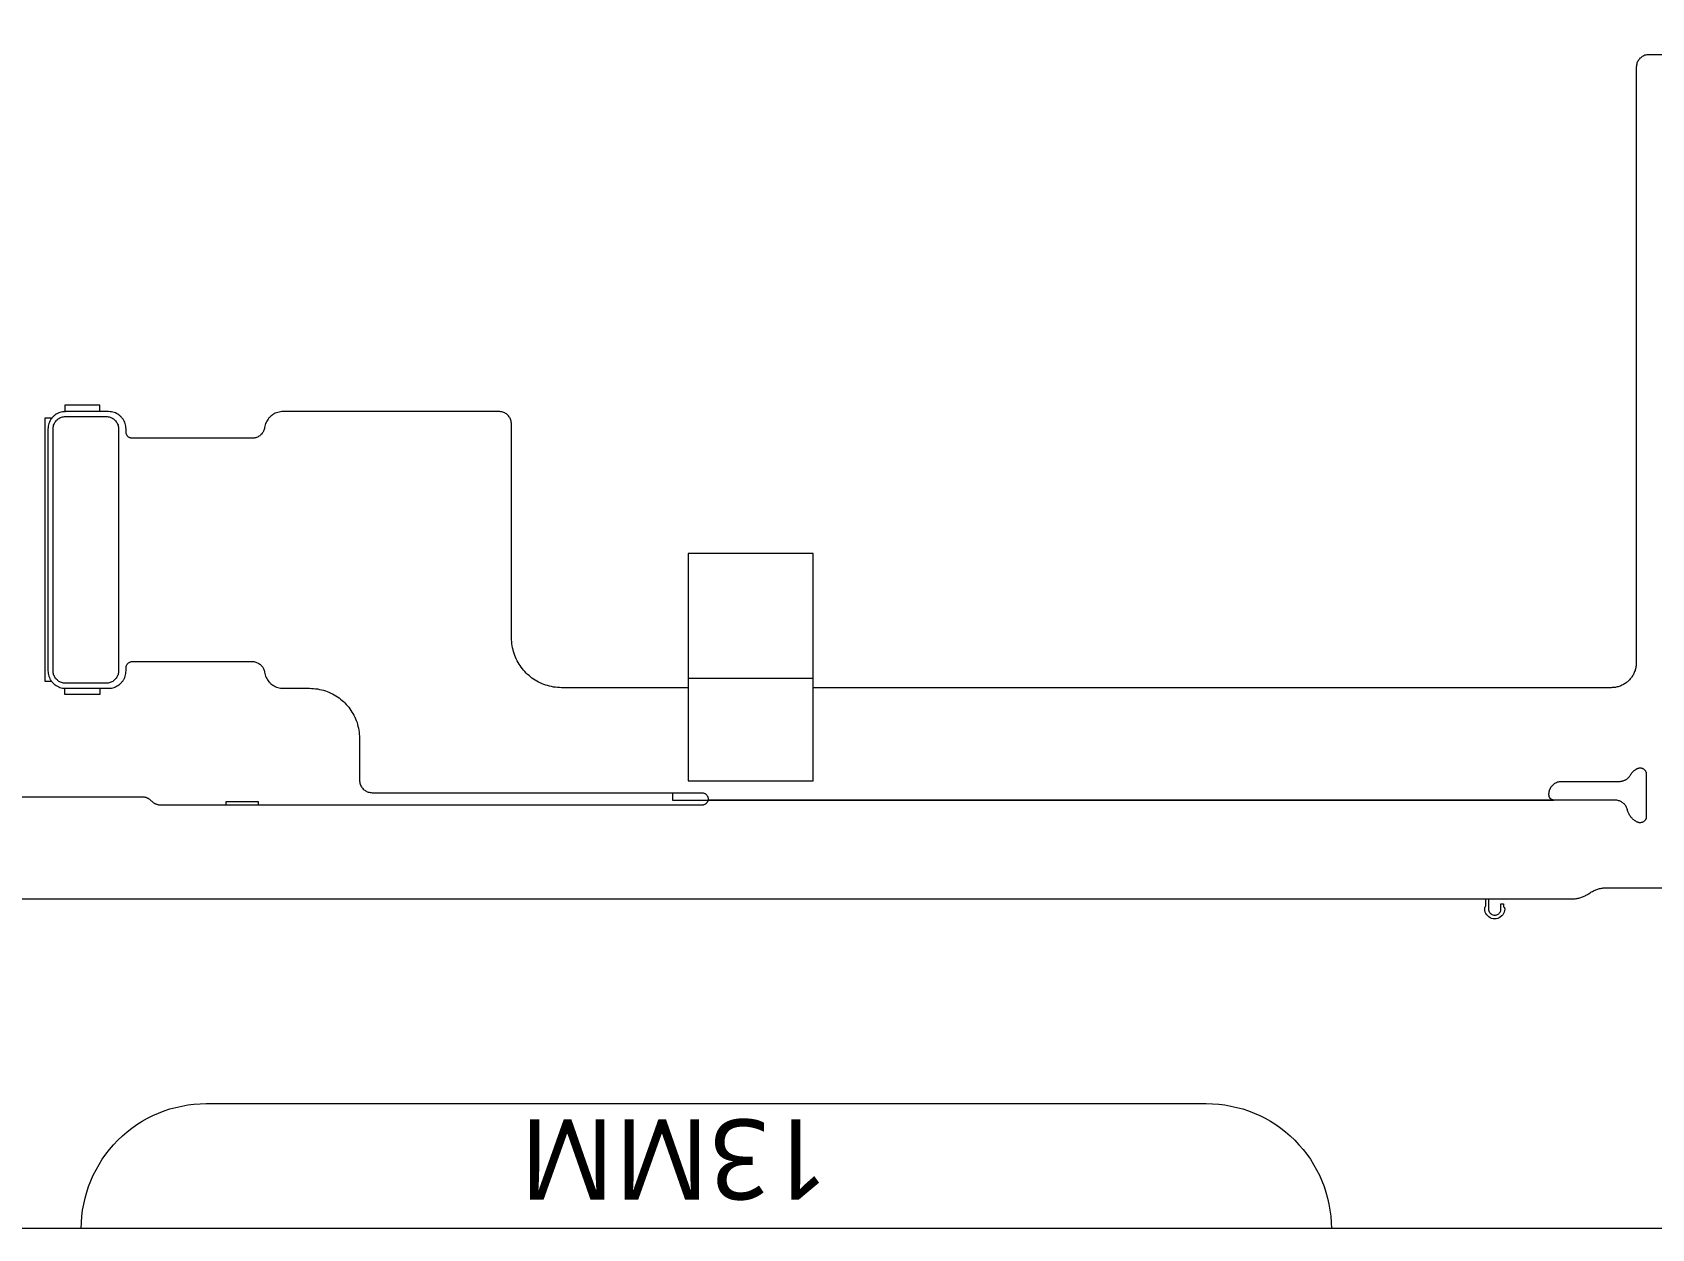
# Model space of a CAD drawing. Header units: millimetres. Extents: x 1863 to 2194, y 977 to 1295.
# Drawn here: x 1951.8 to 2016.5, y 982.2 to 1030.1 of the extents above; entities that cross this region are included whole.
import ezdxf

# ---------------------------------------------------------------- set-up
doc = ezdxf.new("R2010")
doc.units = ezdxf.units.MM
doc.layers.add('05 Tray 實際版框', color=220, linetype='Continuous', lineweight=25)
doc.layers.add('2', color=7, linetype='Continuous', true_color=0xffffff)
doc.layers.get('0').off()
doc.styles.add('CHINE', font='')
doc.styles.get('CHINE').set_extended_font_data('微軟正黑體')

# ---------------------------------------------------------------- blocks, each defined once
blk = doc.blocks.new('A$C1B9535D9')
at = {"layer": '2', "color": 35, "linetype": 'Continuous', "lineweight": 18}
for p, q in [((75.902, 110.831), (75.964, 110.831)), ((75.902, 110.733), (75.902, 110.831)), ((75.964, 110.831), (75.999, 110.838)), ((75.999, 110.838), (76.024, 110.853)), ((76.024, 110.853), (76.031, 110.859)), ((76.031, 110.859), (76.038, 110.864)), ((76.038, 110.864), (76.046, 110.868)), ((76.046, 110.868), (76.054, 110.872)), ((76.054, 110.872), (76.062, 110.875)), ((76.062, 110.875), (76.07, 110.878)), ((76.07, 110.878), (76.079, 110.88)), ((76.079, 110.88), (76.088, 110.881)), ((76.088, 110.881), (76.096, 110.882)), ((76.096, 110.882), (76.105, 110.883)), ((76.105, 110.883), (76.169, 110.876)), ((76.169, 110.876), (76.23, 110.86)), ((76.23, 110.86), (76.286, 110.835)), ((76.286, 110.835), (76.338, 110.803)), ((76.338, 110.803), (76.383, 110.762)), ((76.383, 110.762), (76.423, 110.716)), ((75.702, 110.227), (75.707, 110.228)), ((75.702, 110.227), (75.702, 110.227)), ((75.707, 110.126), (75.702, 110.124)), ((75.702, 110.124), (75.702, 110.124)), ((75.707, 110.228), (75.713, 110.229)), ((75.713, 110.127), (75.707, 110.126)), ((75.713, 110.229), (75.718, 110.23)), ((75.718, 110.129), (75.713, 110.127)), ((75.718, 110.23), (75.724, 110.231)), ((75.724, 110.13), (75.718, 110.129)), ((75.724, 110.231), (75.73, 110.231)), ((75.73, 110.13), (75.724, 110.13)), ((75.73, 110.231), (75.736, 110.232)), ((75.736, 110.131), (75.73, 110.13)), ((75.736, 110.232), (75.741, 110.232)), ((75.741, 110.132), (75.736, 110.131)), ((75.741, 110.232), (75.747, 110.232)), ((75.747, 110.132), (75.741, 110.132)), ((75.747, 110.232), (75.753, 110.233)), ((75.753, 110.132), (75.747, 110.132)), ((75.753, 110.233), (75.759, 110.233)), ((75.759, 110.132), (75.753, 110.132)), ((75.759, 110.233), (76.097, 110.233)), ((75.948, 110.132), (75.759, 110.132)), ((76.097, 110.733), (75.902, 110.733)), ((75.976, 110.127), (75.948, 110.132)), ((76.004, 110.11), (75.976, 110.127)), ((76.022, 110.098), (76.004, 110.108)), ((76.124, 110.731), (76.097, 110.733)), ((76.097, 110.233), (76.138, 110.236)), ((76.15, 110.726), (76.124, 110.731)), ((76.138, 110.236), (76.177, 110.245)), ((76.177, 110.72), (76.15, 110.726)), ((76.224, 110.103), (76.162, 110.088)), ((76.203, 110.709), (76.177, 110.72)), ((76.177, 110.245), (76.212, 110.261)), ((76.228, 110.695), (76.203, 110.709)), ((76.212, 110.261), (76.245, 110.281)), ((76.282, 110.127), (76.224, 110.103)), ((76.251, 110.679), (76.228, 110.695)), ((76.245, 110.281), (76.274, 110.306)), ((76.273, 110.661), (76.251, 110.679)), ((76.292, 110.64), (76.273, 110.661)), ((76.274, 110.306), (76.299, 110.335)), ((76.334, 110.16), (76.282, 110.127)), ((76.308, 110.617), (76.292, 110.64)), ((76.299, 110.335), (76.319, 110.368)), ((76.322, 110.593), (76.308, 110.617)), ((76.319, 110.368), (76.335, 110.404)), ((76.333, 110.567), (76.322, 110.593)), ((76.341, 110.54), (76.333, 110.567)), ((76.381, 110.2), (76.334, 110.16)), ((76.335, 110.404), (76.344, 110.442)), ((76.346, 110.512), (76.341, 110.54)), ((76.344, 110.442), (76.347, 110.483)), ((76.347, 110.483), (76.346, 110.512)), ((76.421, 110.246), (76.381, 110.2)), ((76.453, 110.299), (76.421, 110.246)), ((76.423, 110.716), (76.454, 110.664)), ((76.478, 110.356), (76.453, 110.299)), ((76.454, 110.664), (76.478, 110.607)), ((76.478, 110.607), (76.493, 110.546)), ((76.493, 110.418), (76.478, 110.356)), ((76.493, 110.546), (76.498, 110.483)), ((76.498, 110.483), (76.493, 110.418)), ((76.029, 110.094), (76.022, 110.098)), ((76.037, 110.09), (76.029, 110.094)), ((76.046, 110.088), (76.037, 110.09)), ((76.054, 110.085), (76.046, 110.088)), ((76.062, 110.084), (76.054, 110.085)), ((76.071, 110.083), (76.062, 110.084)), ((76.08, 110.083), (76.071, 110.083)), ((76.097, 110.083), (76.08, 110.083)), ((76.162, 110.088), (76.097, 110.083)), ((66.876, 83.222), (61.877, 83.222)), ((61.877, 83.222), (61.877, 78.217)), ((66.876, 83.222), (66.876, 78.217)), ((61.877, 78.217), (66.876, 78.217)), ((71.451, 77.6), (71.751, 77.6)), ((71.803, 61.024), (71.951, 61.024)), ((71.803, 59.736), (71.803, 61.024)), ((71.951, 59.736), (71.803, 59.736)), ((55.952, 54.691), (55.952, 53.29)), ((56.202, 54.691), (55.952, 54.691)), ((67.272, 54.691), (67.521, 54.691)), ((67.521, 54.691), (67.521, 53.29)), ((55.952, 53.29), (56.202, 53.29)), ((56.202, 53.29), (56.202, 53.315)), ((67.521, 53.29), (67.271, 53.29)), ((56.446, 52.501), (56.446, 52.786)), ((67.005, 52.501), (56.446, 52.501)), ((67.005, 52.767), (67.005, 52.501))]:
    blk.add_line(p, q, dxfattribs=at)
for points, degree in [([(41.923, 118.695), (41.923, 116.646)], 1), ([(75.252, 114.978), (75.252, 117.805)], 1), ([(41.923, 116.646), (41.925, 116.618), (41.927, 116.591), (41.929, 116.564)], 3), ([(41.929, 116.564), (41.936, 116.539), (41.942, 116.513), (41.948, 116.487)], 3), ([(41.948, 116.487), (41.958, 116.463), (41.968, 116.439), (41.978, 116.416)], 3), ([(41.978, 116.416), (41.992, 116.394), (42.006, 116.372), (42.019, 116.35)], 3), ([(42.019, 116.35), (42.036, 116.331), (42.052, 116.311), (42.069, 116.292)], 3), ([(42.069, 116.292), (42.089, 116.275), (42.108, 116.258), (42.127, 116.242)], 3), ([(42.127, 116.242), (42.149, 116.228), (42.171, 116.215), (42.193, 116.201)], 3), ([(42.193, 116.201), (42.217, 116.191), (42.241, 116.181), (42.265, 116.171)], 3), ([(42.265, 116.171), (42.29, 116.164), (42.316, 116.158), (42.342, 116.152)], 3), ([(42.342, 116.152), (42.369, 116.15), (42.396, 116.147), (42.423, 116.145)], 3), ([(42.423, 116.145), (66.251, 116.145)], 1), ([(66.251, 116.145), (66.305, 116.141), (66.359, 116.137), (66.413, 116.132)], 3), ([(66.413, 116.132), (66.465, 116.119), (66.516, 116.107), (66.567, 116.094)], 3), ([(66.567, 116.094), (66.615, 116.074), (66.663, 116.054), (66.711, 116.034)], 3), ([(66.711, 116.034), (66.754, 116.006), (66.798, 115.979), (66.842, 115.952)], 3), ([(66.842, 115.952), (66.881, 115.919), (66.919, 115.885), (66.958, 115.852)], 3), ([(70.459, 116.296), (70.46, 116.309), (70.461, 116.323), (70.462, 116.336)], 3), ([(70.459, 116.283), (70.459, 116.287), (70.459, 116.292), (70.459, 116.296)], 3), ([(70.46, 116.27), (70.46, 116.274), (70.459, 116.279), (70.459, 116.283)], 3), ([(70.462, 116.257), (70.461, 116.261), (70.461, 116.266), (70.46, 116.27)], 3), ([(70.462, 116.336), (70.465, 116.349), (70.468, 116.362), (70.471, 116.375)], 3), ([(70.464, 116.244), (70.463, 116.249), (70.462, 116.253), (70.462, 116.257)], 3), ([(70.467, 116.232), (70.466, 116.236), (70.465, 116.24), (70.464, 116.244)], 3), ([(70.47, 116.219), (70.469, 116.223), (70.468, 116.228), (70.467, 116.232)], 3), ([(70.474, 116.207), (70.473, 116.211), (70.472, 116.215), (70.47, 116.219)], 3), ([(70.471, 116.375), (70.476, 116.387), (70.482, 116.399), (70.487, 116.41)], 3), ([(70.479, 116.195), (70.478, 116.199), (70.476, 116.203), (70.474, 116.207)], 3), ([(70.485, 116.183), (70.483, 116.187), (70.481, 116.191), (70.479, 116.195)], 3), ([(70.491, 116.172), (70.489, 116.176), (70.487, 116.18), (70.485, 116.183)], 3), ([(70.487, 116.41), (70.493, 116.421), (70.5, 116.432), (70.507, 116.443)], 3), ([(70.511, 116.139), (70.504, 116.15), (70.497, 116.161), (70.491, 116.172)], 3), ([(70.507, 116.443), (70.515, 116.453), (70.524, 116.463), (70.532, 116.472)], 3), ([(70.532, 116.107), (70.525, 116.118), (70.518, 116.128), (70.511, 116.139)], 3), ([(70.532, 116.472), (70.542, 116.481), (70.551, 116.489), (70.561, 116.497)], 3), ([(70.555, 116.076), (70.547, 116.086), (70.54, 116.097), (70.532, 116.107)], 3), ([(70.58, 116.047), (70.571, 116.056), (70.563, 116.066), (70.555, 116.076)], 3), ([(70.561, 116.497), (70.572, 116.504), (70.583, 116.511), (70.594, 116.518)], 3), ([(70.606, 116.018), (70.597, 116.028), (70.588, 116.037), (70.58, 116.047)], 3), ([(70.594, 116.518), (70.606, 116.523), (70.618, 116.528), (70.63, 116.533)], 3), ([(70.633, 115.992), (70.624, 116.001), (70.615, 116.009), (70.606, 116.018)], 3), ([(70.63, 116.533), (70.643, 116.536), (70.655, 116.539), (70.668, 116.542)], 3), ([(70.662, 115.966), (70.652, 115.975), (70.643, 115.983), (70.633, 115.992)], 3), ([(70.692, 115.942), (70.682, 115.95), (70.672, 115.958), (70.662, 115.966)], 3), ([(70.668, 116.542), (70.682, 116.543), (70.695, 116.545), (70.709, 116.546)], 3), ([(70.723, 115.92), (70.713, 115.927), (70.702, 115.935), (70.692, 115.942)], 3), ([(70.709, 116.546), (72.402, 116.546)], 1), ([(72.423, 115.932), (72.405, 115.919), (72.388, 115.906), (72.37, 115.894)], 3), ([(72.402, 116.546), (72.406, 116.546), (72.41, 116.545), (72.414, 116.545)], 3), ([(72.414, 116.545), (72.418, 116.545), (72.422, 116.545), (72.425, 116.545)], 3), ([(72.471, 115.974), (72.455, 115.96), (72.439, 115.946), (72.423, 115.932)], 3), ([(72.425, 116.545), (72.429, 116.544), (72.433, 116.544), (72.437, 116.543)], 3), ([(72.437, 116.543), (72.441, 116.542), (72.444, 116.542), (72.448, 116.541)], 3), ([(72.448, 116.541), (72.452, 116.54), (72.456, 116.54), (72.459, 116.539)], 3), ([(72.459, 116.539), (72.463, 116.538), (72.467, 116.537), (72.47, 116.536)], 3), ([(72.47, 116.536), (72.474, 116.535), (72.478, 116.533), (72.481, 116.532)], 3), ([(72.517, 116.021), (72.502, 116.005), (72.487, 115.99), (72.471, 115.974)], 3), ([(72.481, 116.532), (72.485, 116.531), (72.489, 116.53), (72.492, 116.528)], 3), ([(72.492, 116.528), (72.496, 116.527), (72.499, 116.525), (72.503, 116.524)], 3), ([(72.503, 116.524), (72.506, 116.522), (72.51, 116.521), (72.513, 116.519)], 3), ([(72.513, 116.519), (72.525, 116.512), (72.537, 116.505), (72.548, 116.498)], 3), ([(72.557, 116.072), (72.544, 116.055), (72.53, 116.038), (72.517, 116.021)], 3), ([(72.548, 116.498), (72.558, 116.489), (72.568, 116.481), (72.579, 116.472)], 3), ([(72.594, 116.126), (72.582, 116.108), (72.57, 116.09), (72.557, 116.072)], 3), ([(72.579, 116.472), (72.587, 116.462), (72.595, 116.452), (72.604, 116.443)], 3), ([(72.626, 116.184), (72.615, 116.164), (72.605, 116.145), (72.594, 116.126)], 3), ([(72.604, 116.443), (72.611, 116.432), (72.617, 116.421), (72.624, 116.41)], 3), ([(72.624, 116.41), (72.629, 116.398), (72.634, 116.386), (72.639, 116.374)], 3), ([(72.641, 116.221), (72.636, 116.209), (72.631, 116.196), (72.626, 116.184)], 3), ([(72.639, 116.374), (72.642, 116.362), (72.645, 116.349), (72.649, 116.337)], 3), ([(72.65, 116.26), (72.647, 116.247), (72.644, 116.234), (72.641, 116.221)], 3), ([(72.649, 116.337), (72.65, 116.324), (72.651, 116.311), (72.652, 116.299)], 3), ([(72.652, 116.299), (72.651, 116.286), (72.651, 116.273), (72.65, 116.26)], 3), ([(66.958, 115.852), (66.992, 115.813), (67.025, 115.774), (67.058, 115.735)], 3), ([(67.058, 115.735), (67.085, 115.692), (67.112, 115.648), (67.139, 115.604)], 3), ([(67.139, 115.604), (67.16, 115.557), (67.18, 115.509), (67.2, 115.461)], 3), ([(67.2, 115.461), (67.213, 115.409), (67.225, 115.358), (67.238, 115.307)], 3), ([(67.238, 115.307), (67.242, 115.253), (67.247, 115.199), (67.251, 115.145)], 3), ([(70.756, 115.899), (70.745, 115.906), (70.734, 115.913), (70.723, 115.92)], 3), ([(70.799, 115.87), (70.784, 115.879), (70.77, 115.889), (70.756, 115.899)], 3), ([(70.838, 115.836), (70.825, 115.847), (70.812, 115.859), (70.799, 115.87)], 3), ([(70.874, 115.8), (70.862, 115.812), (70.85, 115.824), (70.838, 115.836)], 3), ([(70.905, 115.76), (70.895, 115.773), (70.884, 115.786), (70.874, 115.8)], 3), ([(70.932, 115.717), (70.923, 115.731), (70.914, 115.745), (70.905, 115.76)], 3), ([(70.955, 115.671), (70.948, 115.686), (70.94, 115.702), (70.932, 115.717)], 3), ([(70.973, 115.624), (70.967, 115.64), (70.961, 115.656), (70.955, 115.671)], 3), ([(70.986, 115.575), (70.982, 115.591), (70.977, 115.607), (70.973, 115.624)], 3), ([(70.994, 115.524), (70.992, 115.541), (70.989, 115.558), (70.986, 115.575)], 3), ([(70.997, 115.472), (70.996, 115.489), (70.995, 115.506), (70.994, 115.524)], 3), ([(70.997, 113.153), (70.997, 115.472)], 1), ([(71.755, 115.372), (71.754, 115.349), (71.752, 115.327), (71.751, 115.304)], 3), ([(71.751, 115.304), (71.751, 79.013)], 1), ([(71.769, 115.437), (71.764, 115.416), (71.76, 115.394), (71.755, 115.372)], 3), ([(71.791, 115.5), (71.783, 115.479), (71.776, 115.458), (71.769, 115.437)], 3), ([(71.82, 115.558), (71.811, 115.539), (71.801, 115.519), (71.791, 115.5)], 3), ([(71.857, 115.612), (71.845, 115.594), (71.833, 115.576), (71.82, 115.558)], 3), ([(71.901, 115.661), (71.887, 115.645), (71.872, 115.628), (71.857, 115.612)], 3), ([(71.951, 115.703), (71.934, 115.689), (71.918, 115.675), (71.901, 115.661)], 3), ([(72.007, 115.74), (71.988, 115.728), (71.97, 115.715), (71.951, 115.703)], 3), ([(72.067, 115.768), (72.047, 115.759), (72.027, 115.749), (72.007, 115.74)], 3), ([(72.132, 115.789), (72.11, 115.782), (72.089, 115.775), (72.067, 115.768)], 3), ([(72.196, 115.807), (72.174, 115.801), (72.153, 115.795), (72.132, 115.789)], 3), ([(72.257, 115.831), (72.236, 115.823), (72.216, 115.815), (72.196, 115.807)], 3), ([(72.315, 115.86), (72.295, 115.85), (72.276, 115.841), (72.257, 115.831)], 3), ([(72.37, 115.894), (72.352, 115.882), (72.333, 115.871), (72.315, 115.86)], 3), ([(67.251, 115.145), (67.251, 83.222)], 1), ([(75.254, 114.901), (75.253, 114.927), (75.252, 114.953), (75.252, 114.978)], 3), ([(75.261, 114.825), (75.259, 114.851), (75.256, 114.876), (75.254, 114.901)], 3), ([(75.272, 114.75), (75.269, 114.775), (75.265, 114.8), (75.261, 114.825)], 3), ([(75.289, 114.676), (75.283, 114.7), (75.278, 114.725), (75.272, 114.75)], 3), ([(75.309, 114.602), (75.302, 114.627), (75.295, 114.651), (75.289, 114.676)], 3), ([(75.334, 114.531), (75.326, 114.555), (75.317, 114.578), (75.309, 114.602)], 3), ([(75.363, 114.46), (75.354, 114.484), (75.344, 114.507), (75.334, 114.531)], 3), ([(75.397, 114.392), (75.386, 114.415), (75.375, 114.438), (75.363, 114.46)], 3), ([(75.435, 114.326), (75.422, 114.348), (75.41, 114.37), (75.397, 114.392)], 3), ([(75.477, 114.262), (75.463, 114.283), (75.449, 114.305), (75.435, 114.326)], 3), ([(75.519, 114.198), (75.505, 114.219), (75.491, 114.241), (75.477, 114.262)], 3), ([(75.556, 114.131), (75.544, 114.154), (75.531, 114.176), (75.519, 114.198)], 3), ([(75.59, 114.063), (75.579, 114.086), (75.568, 114.109), (75.556, 114.131)], 3), ([(75.619, 113.993), (75.609, 114.016), (75.6, 114.04), (75.59, 114.063)], 3), ([(75.644, 113.921), (75.636, 113.945), (75.627, 113.969), (75.619, 113.993)], 3), ([(75.665, 113.848), (75.658, 113.873), (75.651, 113.897), (75.644, 113.921)], 3), ([(75.681, 113.774), (75.675, 113.799), (75.67, 113.823), (75.665, 113.848)], 3), ([(75.692, 113.699), (75.688, 113.724), (75.684, 113.749), (75.681, 113.774)], 3), ([(75.699, 113.623), (75.697, 113.648), (75.695, 113.673), (75.692, 113.699)], 3), ([(75.702, 113.546), (75.701, 113.571), (75.7, 113.597), (75.699, 113.623)], 3), ([(75.702, 38.767), (75.702, 113.546)], 1), ([(71.003, 113.072), (71.001, 113.099), (70.999, 113.126), (70.997, 113.153)], 3), ([(71.022, 112.995), (71.016, 113.02), (71.01, 113.046), (71.003, 113.072)], 3), ([(71.053, 112.923), (71.043, 112.947), (71.033, 112.971), (71.022, 112.995)], 3), ([(71.093, 112.858), (71.08, 112.88), (71.066, 112.901), (71.053, 112.923)], 3), ([(71.143, 112.8), (71.127, 112.819), (71.11, 112.838), (71.093, 112.858)], 3), ([(71.202, 112.75), (71.182, 112.766), (71.163, 112.783), (71.143, 112.8)], 3), ([(71.267, 112.709), (71.245, 112.722), (71.223, 112.736), (71.202, 112.75)], 3), ([(71.339, 112.679), (71.315, 112.689), (71.291, 112.699), (71.267, 112.709)], 3), ([(71.688, 112.712), (71.68, 112.705), (71.673, 112.698), (71.665, 112.692)], 3), ([(71.708, 112.735), (71.702, 112.727), (71.695, 112.72), (71.688, 112.712)], 3), ([(71.724, 112.761), (71.719, 112.753), (71.714, 112.744), (71.708, 112.735)], 3), ([(71.737, 112.79), (71.732, 112.78), (71.728, 112.771), (71.724, 112.761)], 3), ([(71.744, 112.821), (71.742, 112.81), (71.739, 112.8), (71.737, 112.79)], 3), ([(71.747, 112.853), (71.746, 112.842), (71.745, 112.831), (71.744, 112.821)], 3), ([(71.747, 79.018), (71.747, 112.853)], 1), ([(71.416, 112.66), (71.39, 112.666), (71.364, 112.672), (71.339, 112.679)], 3), ([(71.497, 112.653), (71.47, 112.655), (71.443, 112.658), (71.416, 112.66)], 3), ([(71.547, 112.653), (71.497, 112.653)], 1), ([(71.579, 112.656), (71.568, 112.655), (71.558, 112.654), (71.547, 112.653)], 3), ([(71.61, 112.663), (71.6, 112.661), (71.589, 112.658), (71.579, 112.656)], 3), ([(71.639, 112.676), (71.629, 112.671), (71.62, 112.667), (71.61, 112.663)], 3), ([(71.665, 112.692), (71.656, 112.686), (71.647, 112.681), (71.639, 112.676)], 3), ([(70.971, 83.222), (66.876, 83.222)], 1), ([(70.971, 78.217), (70.971, 83.222)], 1), ([(71.622, 79.005), (71.634, 79.009), (71.647, 79.012), (71.66, 79.015)], 3), ([(71.66, 79.015), (71.674, 79.016), (71.687, 79.017), (71.701, 79.018)], 3), ([(71.701, 79.018), (71.747, 79.018)], 1), ([(71.751, 79.018), (71.747, 79.018)], 1), ([(71.451, 78.768), (71.452, 78.781), (71.453, 78.795), (71.454, 78.808)], 3), ([(71.451, 65.578), (71.451, 78.768)], 1), ([(71.454, 78.808), (71.457, 78.821), (71.46, 78.834), (71.464, 78.847)], 3), ([(71.464, 78.847), (71.469, 78.859), (71.474, 78.871), (71.479, 78.883)], 3), ([(71.479, 78.883), (71.485, 78.894), (71.492, 78.905), (71.499, 78.916)], 3), ([(71.499, 78.916), (71.507, 78.925), (71.516, 78.935), (71.524, 78.945)], 3), ([(71.524, 78.945), (71.534, 78.953), (71.543, 78.961), (71.553, 78.97)], 3), ([(71.553, 78.97), (71.564, 78.977), (71.575, 78.983), (71.586, 78.99)], 3), ([(71.586, 78.99), (71.598, 78.995), (71.61, 79), (71.622, 79.005)], 3), ([(71.751, 77.6), (71.751, 79.013)], 1), ([(71.751, 79.013), (71.762, 79.01), (71.773, 79.007), (71.785, 79.004)], 3), ([(71.785, 79.004), (71.795, 78.999), (71.806, 78.994), (71.816, 78.99)], 3), ([(71.816, 78.99), (71.826, 78.984), (71.836, 78.978), (71.845, 78.972)], 3), ([(71.845, 78.972), (71.854, 78.965), (71.863, 78.958), (71.871, 78.951)], 3), ([(71.871, 78.951), (71.879, 78.943), (71.887, 78.934), (71.894, 78.926)], 3), ([(71.894, 78.926), (71.901, 78.917), (71.907, 78.908), (71.914, 78.899)], 3), ([(71.914, 78.899), (71.919, 78.889), (71.924, 78.879), (71.929, 78.869)], 3), ([(71.929, 78.869), (71.933, 78.858), (71.937, 78.847), (71.941, 78.837)], 3), ([(71.941, 78.837), (71.943, 78.826), (71.946, 78.814), (71.948, 78.803)], 3), ([(71.948, 78.803), (71.949, 78.791), (71.95, 78.779), (71.951, 78.768)], 3), ([(71.951, 78.768), (71.951, 57.129)], 1), ([(66.876, 78.217), (70.971, 78.217)], 1), ([(67.251, 78.217), (67.251, 73.154)], 1), ([(67.225, 72.83), (67.2, 72.727), (67.174, 72.624), (67.149, 72.522)], 3), ([(67.251, 73.154), (67.242, 73.046), (67.234, 72.938), (67.225, 72.83)], 3), ([(66.865, 71.973), (66.799, 71.895), (66.732, 71.818), (66.665, 71.74)], 3), ([(67.028, 72.235), (66.974, 72.148), (66.919, 72.06), (66.865, 71.973)], 3), ([(67.149, 72.522), (67.109, 72.426), (67.068, 72.331), (67.028, 72.235)], 3), ([(65.883, 71.256), (65.781, 71.231), (65.678, 71.206), (65.576, 71.18)], 3), ([(66.17, 71.377), (66.075, 71.337), (65.979, 71.297), (65.883, 71.256)], 3), ([(66.432, 71.54), (66.345, 71.486), (66.258, 71.432), (66.17, 71.377)], 3), ([(66.665, 71.74), (66.588, 71.673), (66.51, 71.607), (66.432, 71.54)], 3), ([(56.208, 70.735), (56.206, 70.708), (56.204, 70.681), (56.202, 70.654)], 3), ([(56.202, 70.654), (56.202, 62.02)], 1), ([(56.227, 70.812), (56.221, 70.787), (56.215, 70.761), (56.208, 70.735)], 3), ([(56.258, 70.884), (56.247, 70.86), (56.237, 70.836), (56.227, 70.812)], 3), ([(56.298, 70.95), (56.285, 70.928), (56.271, 70.906), (56.258, 70.884)], 3), ([(56.348, 71.008), (56.332, 70.988), (56.315, 70.969), (56.298, 70.95)], 3), ([(56.406, 71.058), (56.387, 71.041), (56.368, 71.025), (56.348, 71.008)], 3), ([(56.472, 71.099), (56.45, 71.085), (56.428, 71.071), (56.406, 71.058)], 3), ([(56.544, 71.129), (56.52, 71.119), (56.496, 71.109), (56.472, 71.099)], 3), ([(56.621, 71.148), (56.595, 71.141), (56.569, 71.135), (56.544, 71.129)], 3), ([(56.702, 71.154), (56.675, 71.152), (56.648, 71.15), (56.621, 71.148)], 3), ([(65.251, 71.154), (56.702, 71.154)], 1), ([(65.576, 71.18), (65.467, 71.172), (65.359, 71.163), (65.251, 71.154)], 3), ([(71.395, 65.349), (71.405, 65.373), (71.415, 65.396), (71.425, 65.42)], 3), ([(71.425, 65.42), (71.432, 65.446), (71.438, 65.472), (71.444, 65.497)], 3), ([(71.444, 65.497), (71.446, 65.524), (71.449, 65.551), (71.451, 65.578)], 3), ([(68.091, 64.692), (68.178, 64.747), (68.265, 64.801), (68.353, 64.855)], 3), ([(68.353, 64.855), (68.448, 64.896), (68.544, 64.936), (68.64, 64.976)], 3), ([(68.64, 64.976), (68.742, 65.002), (68.845, 65.027), (68.947, 65.052)], 3), ([(68.947, 65.052), (69.055, 65.061), (69.163, 65.07), (69.272, 65.078)], 3), ([(69.272, 65.078), (70.951, 65.078)], 1), ([(70.951, 65.078), (70.978, 65.08), (71.005, 65.083), (71.032, 65.085)], 3), ([(71.032, 65.085), (71.058, 65.091), (71.083, 65.097), (71.109, 65.104)], 3), ([(71.109, 65.104), (71.133, 65.114), (71.157, 65.124), (71.181, 65.134)], 3), ([(71.181, 65.134), (71.202, 65.148), (71.224, 65.161), (71.246, 65.175)], 3), ([(71.246, 65.175), (71.265, 65.191), (71.285, 65.208), (71.304, 65.225)], 3), ([(71.304, 65.225), (71.321, 65.244), (71.338, 65.264), (71.354, 65.283)], 3), ([(71.354, 65.283), (71.368, 65.305), (71.381, 65.327), (71.395, 65.349)], 3), ([(67.495, 63.998), (67.549, 64.085), (67.603, 64.172), (67.658, 64.26)], 3), ([(67.658, 64.26), (67.724, 64.337), (67.791, 64.415), (67.858, 64.493)], 3), ([(67.858, 64.493), (67.935, 64.559), (68.013, 64.626), (68.091, 64.692)], 3), ([(67.298, 63.403), (67.323, 63.506), (67.348, 63.608), (67.374, 63.711)], 3), ([(67.374, 63.711), (67.414, 63.806), (67.455, 63.902), (67.495, 63.998)], 3), ([(67.272, 63.079), (67.28, 63.187), (67.289, 63.295), (67.298, 63.403)], 3), ([(67.272, 62.02), (67.272, 63.079)], 1), ([(56.202, 62.02), (56.204, 61.984), (56.207, 61.947), (56.21, 61.911)], 3), ([(56.21, 61.911), (56.218, 61.876), (56.225, 61.84), (56.233, 61.805)], 3), ([(56.233, 61.805), (56.246, 61.772), (56.258, 61.739), (56.271, 61.706)], 3), ([(56.271, 61.706), (56.288, 61.675), (56.305, 61.645), (56.322, 61.614)], 3), ([(56.322, 61.614), (56.343, 61.586), (56.364, 61.558), (56.385, 61.53)], 3), ([(56.385, 61.53), (56.409, 61.505), (56.434, 61.48), (56.459, 61.455)], 3), ([(67.015, 61.455), (67.04, 61.48), (67.064, 61.505), (67.089, 61.53)], 3), ([(67.089, 61.53), (67.11, 61.558), (67.131, 61.586), (67.152, 61.614)], 3), ([(67.152, 61.614), (67.169, 61.645), (67.186, 61.675), (67.203, 61.706)], 3), ([(67.203, 61.706), (67.215, 61.739), (67.228, 61.772), (67.24, 61.805)], 3), ([(67.24, 61.805), (67.248, 61.84), (67.256, 61.876), (67.264, 61.911)], 3), ([(67.264, 61.911), (67.266, 61.947), (67.269, 61.984), (67.272, 62.02)], 3), ([(56.459, 61.455), (56.487, 61.434), (56.515, 61.413), (56.543, 61.392)], 3), ([(56.543, 61.392), (56.574, 61.375), (56.604, 61.358), (56.635, 61.34)], 3), ([(56.635, 61.34), (56.669, 61.328), (56.703, 61.315), (56.736, 61.302)], 3), ([(56.736, 61.302), (56.772, 61.294), (56.808, 61.287), (56.844, 61.279)], 3), ([(56.844, 61.279), (56.868, 61.273), (56.892, 61.268), (56.915, 61.263)], 3), ([(56.915, 61.263), (56.938, 61.254), (56.96, 61.246), (56.983, 61.237)], 3), ([(56.983, 61.237), (57.003, 61.226), (57.024, 61.214), (57.045, 61.203)], 3), ([(57.045, 61.203), (57.063, 61.188), (57.082, 61.174), (57.101, 61.16)], 3), ([(57.101, 61.16), (57.117, 61.144), (57.133, 61.127), (57.15, 61.11)], 3), ([(57.15, 61.11), (57.164, 61.092), (57.178, 61.073), (57.192, 61.055)], 3), ([(57.192, 61.055), (57.203, 61.034), (57.214, 61.014), (57.226, 60.993)], 3), ([(57.226, 60.993), (57.234, 60.971), (57.242, 60.949), (57.251, 60.927)], 3), ([(57.251, 60.927), (57.256, 60.904), (57.261, 60.88), (57.266, 60.857)], 3), ([(66.207, 60.857), (66.212, 60.88), (66.217, 60.904), (66.222, 60.927)], 3), ([(66.222, 60.927), (66.231, 60.949), (66.239, 60.971), (66.248, 60.993)], 3), ([(66.248, 60.993), (66.259, 61.014), (66.27, 61.034), (66.281, 61.055)], 3), ([(66.281, 61.055), (66.295, 61.073), (66.309, 61.092), (66.323, 61.11)], 3), ([(66.323, 61.11), (66.34, 61.127), (66.356, 61.144), (66.373, 61.16)], 3), ([(66.373, 61.16), (66.391, 61.174), (66.41, 61.188), (66.429, 61.203)], 3), ([(66.429, 61.203), (66.449, 61.214), (66.47, 61.226), (66.491, 61.237)], 3), ([(66.491, 61.237), (66.513, 61.246), (66.536, 61.254), (66.558, 61.263)], 3), ([(66.558, 61.263), (66.582, 61.268), (66.606, 61.273), (66.63, 61.279)], 3), ([(66.63, 61.279), (66.666, 61.287), (66.701, 61.294), (66.737, 61.302)], 3), ([(66.737, 61.302), (66.771, 61.315), (66.804, 61.328), (66.838, 61.34)], 3), ([(66.838, 61.34), (66.869, 61.358), (66.9, 61.375), (66.931, 61.392)], 3), ([(66.931, 61.392), (66.959, 61.413), (66.987, 61.434), (67.015, 61.455)], 3), ([(57.266, 60.857), (57.268, 60.832), (57.27, 60.808), (57.272, 60.784)], 3), ([(57.272, 60.784), (57.272, 55.99)], 1), ([(66.201, 60.784), (66.203, 60.808), (66.205, 60.832), (66.207, 60.857)], 3), ([(66.201, 55.99), (66.201, 60.784)], 1), ([(71.935, 57.006), (71.931, 56.993), (71.927, 56.98), (71.923, 56.967)], 3), ([(71.944, 57.046), (71.941, 57.033), (71.938, 57.02), (71.935, 57.006)], 3), ([(71.949, 57.088), (71.947, 57.074), (71.945, 57.06), (71.944, 57.046)], 3), ([(71.951, 57.129), (71.95, 57.115), (71.949, 57.102), (71.949, 57.088)], 3), ([(71.629, 56.435), (71.628, 56.421), (71.628, 56.407), (71.627, 56.393)], 3), ([(71.627, 56.393), (71.627, 33.403)], 1), ([(71.634, 56.476), (71.632, 56.462), (71.631, 56.448), (71.629, 56.435)], 3), ([(71.643, 56.516), (71.64, 56.503), (71.637, 56.489), (71.634, 56.476)], 3), ([(71.654, 56.556), (71.65, 56.543), (71.646, 56.529), (71.643, 56.516)], 3), ([(71.669, 56.594), (71.664, 56.581), (71.659, 56.569), (71.654, 56.556)], 3), ([(71.687, 56.631), (71.681, 56.619), (71.675, 56.606), (71.669, 56.594)], 3), ([(71.708, 56.666), (71.701, 56.655), (71.694, 56.643), (71.687, 56.631)], 3), ([(71.732, 56.7), (71.724, 56.689), (71.716, 56.678), (71.708, 56.666)], 3), ([(71.759, 56.732), (71.75, 56.721), (71.741, 56.711), (71.732, 56.7)], 3), ([(71.789, 56.761), (71.779, 56.751), (71.769, 56.741), (71.759, 56.732)], 3), ([(71.818, 56.791), (71.809, 56.781), (71.799, 56.771), (71.789, 56.761)], 3), ([(71.845, 56.823), (71.836, 56.812), (71.827, 56.801), (71.818, 56.791)], 3), ([(71.869, 56.856), (71.861, 56.845), (71.853, 56.834), (71.845, 56.823)], 3), ([(71.89, 56.892), (71.883, 56.88), (71.876, 56.868), (71.869, 56.856)], 3), ([(71.908, 56.928), (71.902, 56.916), (71.896, 56.904), (71.89, 56.892)], 3), ([(71.923, 56.967), (71.918, 56.954), (71.913, 56.941), (71.908, 56.928)], 3), ([(56.68, 55.704), (56.647, 55.69), (56.614, 55.676), (56.58, 55.662)], 3), ([(56.788, 55.731), (56.752, 55.722), (56.716, 55.713), (56.68, 55.704)], 3), ([(56.902, 55.74), (56.864, 55.737), (56.826, 55.734), (56.788, 55.731)], 3), ([(57.022, 55.74), (56.902, 55.74)], 1), ([(57.062, 55.743), (57.049, 55.742), (57.035, 55.741), (57.022, 55.74)], 3), ([(57.101, 55.753), (57.088, 55.75), (57.075, 55.746), (57.062, 55.743)], 3), ([(57.137, 55.768), (57.125, 55.763), (57.113, 55.758), (57.101, 55.753)], 3), ([(57.169, 55.788), (57.158, 55.782), (57.148, 55.775), (57.137, 55.768)], 3), ([(57.199, 55.813), (57.189, 55.805), (57.179, 55.797), (57.169, 55.788)], 3), ([(57.223, 55.842), (57.215, 55.833), (57.207, 55.823), (57.199, 55.813)], 3), ([(57.244, 55.875), (57.237, 55.864), (57.23, 55.853), (57.223, 55.842)], 3), ([(57.259, 55.911), (57.254, 55.899), (57.249, 55.887), (57.244, 55.875)], 3), ([(57.268, 55.95), (57.265, 55.937), (57.262, 55.924), (57.259, 55.911)], 3), ([(57.272, 55.99), (57.271, 55.977), (57.269, 55.963), (57.268, 55.95)], 3), ([(66.205, 55.95), (66.204, 55.963), (66.203, 55.977), (66.201, 55.99)], 3), ([(66.214, 55.911), (66.211, 55.924), (66.208, 55.937), (66.205, 55.95)], 3), ([(66.229, 55.875), (66.224, 55.887), (66.219, 55.899), (66.214, 55.911)], 3), ([(66.25, 55.842), (66.243, 55.853), (66.236, 55.864), (66.229, 55.875)], 3), ([(66.275, 55.813), (66.266, 55.823), (66.258, 55.833), (66.25, 55.842)], 3), ([(66.304, 55.788), (66.294, 55.797), (66.284, 55.805), (66.275, 55.813)], 3), ([(66.337, 55.768), (66.326, 55.775), (66.315, 55.782), (66.304, 55.788)], 3), ([(66.373, 55.753), (66.361, 55.758), (66.349, 55.763), (66.337, 55.768)], 3), ([(66.411, 55.743), (66.398, 55.746), (66.385, 55.75), (66.373, 55.753)], 3), ([(66.452, 55.74), (66.438, 55.741), (66.424, 55.742), (66.411, 55.743)], 3), ([(66.571, 55.74), (66.452, 55.74)], 1), ([(66.685, 55.731), (66.647, 55.734), (66.609, 55.737), (66.571, 55.74)], 3), ([(66.793, 55.704), (66.757, 55.713), (66.721, 55.722), (66.685, 55.731)], 3), ([(66.893, 55.662), (66.86, 55.676), (66.826, 55.69), (66.793, 55.704)], 3), ([(56.211, 55.153), (56.208, 55.115), (56.205, 55.078), (56.202, 55.04)], 3), ([(56.237, 55.261), (56.229, 55.225), (56.22, 55.189), (56.211, 55.153)], 3), ([(56.28, 55.362), (56.266, 55.328), (56.252, 55.295), (56.237, 55.261)], 3), ([(56.337, 55.453), (56.318, 55.423), (56.299, 55.392), (56.28, 55.362)], 3), ([(56.407, 55.535), (56.383, 55.508), (56.36, 55.481), (56.337, 55.453)], 3), ([(56.488, 55.605), (56.461, 55.582), (56.434, 55.558), (56.407, 55.535)], 3), ([(56.409, 55.021), (56.415, 55.047), (56.421, 55.073), (56.428, 55.098)], 3), ([(56.428, 55.098), (56.438, 55.122), (56.448, 55.146), (56.458, 55.17)], 3), ([(56.458, 55.17), (56.472, 55.192), (56.485, 55.214), (56.499, 55.236)], 3), ([(56.58, 55.662), (56.549, 55.643), (56.519, 55.624), (56.488, 55.605)], 3), ([(56.499, 55.236), (56.515, 55.255), (56.532, 55.275), (56.548, 55.294)], 3), ([(56.548, 55.294), (56.568, 55.311), (56.587, 55.328), (56.607, 55.344)], 3), ([(56.607, 55.344), (56.629, 55.358), (56.65, 55.372), (56.672, 55.385)], 3), ([(56.672, 55.385), (56.696, 55.395), (56.72, 55.405), (56.744, 55.416)], 3), ([(56.744, 55.416), (56.769, 55.422), (56.795, 55.428), (56.821, 55.435)], 3), ([(56.821, 55.435), (56.848, 55.437), (56.875, 55.439), (56.902, 55.441)], 3), ([(56.902, 55.441), (66.572, 55.441)], 1), ([(66.572, 55.441), (66.599, 55.439), (66.626, 55.437), (66.653, 55.435)], 3), ([(66.653, 55.435), (66.678, 55.428), (66.704, 55.422), (66.73, 55.416)], 3), ([(66.73, 55.416), (66.754, 55.405), (66.778, 55.395), (66.801, 55.385)], 3), ([(66.801, 55.385), (66.823, 55.372), (66.845, 55.358), (66.867, 55.344)], 3), ([(66.867, 55.344), (66.886, 55.328), (66.906, 55.311), (66.925, 55.294)], 3), ([(66.985, 55.605), (66.954, 55.624), (66.924, 55.643), (66.893, 55.662)], 3), ([(66.925, 55.294), (66.942, 55.275), (66.959, 55.255), (66.975, 55.236)], 3), ([(66.975, 55.236), (66.989, 55.214), (67.002, 55.192), (67.016, 55.17)], 3), ([(67.067, 55.535), (67.039, 55.558), (67.012, 55.582), (66.985, 55.605)], 3), ([(67.016, 55.17), (67.026, 55.146), (67.036, 55.122), (67.046, 55.098)], 3), ([(67.046, 55.098), (67.053, 55.073), (67.059, 55.047), (67.065, 55.021)], 3), ([(67.137, 55.453), (67.113, 55.481), (67.09, 55.508), (67.067, 55.535)], 3), ([(67.194, 55.362), (67.175, 55.392), (67.156, 55.423), (67.137, 55.453)], 3), ([(67.236, 55.261), (67.222, 55.295), (67.208, 55.328), (67.194, 55.362)], 3), ([(67.263, 55.153), (67.254, 55.189), (67.245, 55.225), (67.236, 55.261)], 3), ([(67.272, 55.04), (67.269, 55.078), (67.266, 55.115), (67.263, 55.153)], 3), ([(56.202, 55.04), (56.202, 53.315)], 1), ([(56.402, 54.94), (56.404, 54.967), (56.407, 54.994), (56.409, 55.021)], 3), ([(56.402, 53.315), (56.402, 54.94)], 1), ([(67.065, 55.021), (67.067, 54.994), (67.07, 54.967), (67.072, 54.94)], 3), ([(67.072, 54.94), (67.072, 53.315)], 1), ([(67.272, 53.315), (67.272, 55.04)], 1), ([(56.202, 53.315), (56.205, 53.277), (56.208, 53.24), (56.211, 53.202)], 3), ([(56.211, 53.202), (56.22, 53.166), (56.229, 53.13), (56.237, 53.094)], 3), ([(56.409, 53.234), (56.407, 53.261), (56.404, 53.288), (56.402, 53.315)], 3), ([(56.428, 53.157), (56.421, 53.183), (56.415, 53.208), (56.409, 53.234)], 3), ([(56.458, 53.085), (56.448, 53.109), (56.438, 53.133), (56.428, 53.157)], 3), ([(67.046, 53.157), (67.036, 53.133), (67.026, 53.109), (67.016, 53.085)], 3), ([(67.065, 53.234), (67.059, 53.208), (67.053, 53.183), (67.046, 53.157)], 3), ([(67.072, 53.315), (67.07, 53.288), (67.067, 53.261), (67.065, 53.234)], 3), ([(67.236, 53.094), (67.245, 53.13), (67.254, 53.166), (67.263, 53.202)], 3), ([(67.263, 53.202), (67.266, 53.24), (67.269, 53.277), (67.272, 53.315)], 3), ([(67.271, 53.29), (67.271, 53.311)], 1), ([(56.237, 53.094), (56.252, 53.06), (56.266, 53.027), (56.28, 52.993)], 3), ([(56.28, 52.993), (56.299, 52.963), (56.318, 52.932), (56.337, 52.902)], 3), ([(56.337, 52.902), (56.36, 52.874), (56.383, 52.847), (56.407, 52.82)], 3), ([(56.407, 52.82), (56.434, 52.797), (56.461, 52.773), (56.488, 52.75)], 3), ([(56.499, 53.02), (56.485, 53.042), (56.472, 53.064), (56.458, 53.085)], 3), ([(56.488, 52.75), (56.519, 52.731), (56.549, 52.712), (56.58, 52.693)], 3), ([(56.548, 52.962), (56.532, 52.981), (56.515, 53.001), (56.499, 53.02)], 3), ([(56.607, 52.912), (56.587, 52.929), (56.568, 52.945), (56.548, 52.962)], 3), ([(56.58, 52.693), (56.614, 52.679), (56.647, 52.665), (56.68, 52.651)], 3), ([(56.672, 52.872), (56.65, 52.885), (56.629, 52.899), (56.607, 52.912)], 3), ([(56.744, 52.842), (56.72, 52.852), (56.696, 52.862), (56.672, 52.872)], 3), ([(56.68, 52.651), (56.716, 52.642), (56.752, 52.633), (56.788, 52.624)], 3), ([(56.821, 52.823), (56.795, 52.829), (56.769, 52.835), (56.744, 52.842)], 3), ([(56.788, 52.624), (56.826, 52.621), (56.864, 52.618), (56.902, 52.615)], 3), ([(56.902, 52.816), (56.875, 52.818), (56.848, 52.821), (56.821, 52.823)], 3), ([(66.572, 52.816), (56.902, 52.816)], 1), ([(56.902, 52.615), (66.571, 52.615)], 1), ([(66.571, 52.615), (66.609, 52.618), (66.647, 52.621), (66.685, 52.624)], 3), ([(66.653, 52.823), (66.626, 52.821), (66.599, 52.818), (66.572, 52.816)], 3), ([(66.73, 52.842), (66.704, 52.835), (66.678, 52.829), (66.653, 52.823)], 3), ([(66.685, 52.624), (66.721, 52.633), (66.757, 52.642), (66.793, 52.651)], 3), ([(66.801, 52.872), (66.778, 52.862), (66.754, 52.852), (66.73, 52.842)], 3), ([(66.793, 52.651), (66.826, 52.665), (66.86, 52.679), (66.893, 52.693)], 3), ([(66.867, 52.912), (66.845, 52.899), (66.823, 52.885), (66.801, 52.872)], 3), ([(66.925, 52.962), (66.906, 52.945), (66.886, 52.929), (66.867, 52.912)], 3), ([(66.893, 52.693), (66.924, 52.712), (66.954, 52.731), (66.985, 52.75)], 3), ([(66.975, 53.02), (66.959, 53.001), (66.942, 52.981), (66.925, 52.962)], 3), ([(67.016, 53.085), (67.002, 53.064), (66.989, 53.042), (66.975, 53.02)], 3), ([(66.985, 52.75), (67.012, 52.773), (67.039, 52.797), (67.067, 52.82)], 3), ([(67.067, 52.82), (67.09, 52.847), (67.113, 52.874), (67.137, 52.902)], 3), ([(67.137, 52.902), (67.156, 52.932), (67.175, 52.963), (67.194, 52.993)], 3), ([(67.194, 52.993), (67.208, 53.027), (67.222, 53.06), (67.236, 53.094)], 3)]:
    blk.add_open_spline(points, degree=degree, dxfattribs=at)

msp = doc.modelspace()

# ---------------------------------------------------------------- linework, layer by layer
at = {"layer": '05 Tray 實際版框', "lineweight": 0, "ltscale": 0.2}
for points in [[(2003.716, 982.203), (1903.966, 982.203, -0.414214), (1893.966, 992.203), (1893.966, 1160.203)], [(1953.716, 982.203), (1953.716, 982.206), (1953.716, 982.206, -0.414214), (1958.716, 987.206), (1998.716, 987.206, -0.414214), (2003.716, 982.206), (2003.716, 982.203)]]:
    msp.add_lwpolyline(points, format="xyb", dxfattribs=at)
msp.add_lwpolyline([(2177.895, 982.203), (2003.716, 982.203)], dxfattribs=at)

# ---------------------------------------------------------------- block references
at = {"linetype": 'Continuous', "rotation": 270}
msp.add_blockref('A$C1B9535D9', (1899.769, 1071.094), dxfattribs=at)

# ---------------------------------------------------------------- texts
at = {"layer": '05 Tray 實際版框', "lineweight": 0, "ltscale": 0.2, "insert": (1983.599, 983.368), "char_height": 3.2038, "width": 13.38695, "attachment_point": 1, "rotation": 180, "style": 'CHINE'}
msp.add_mtext('13MM', dxfattribs=at)

doc.saveas('drawing.dxf')
